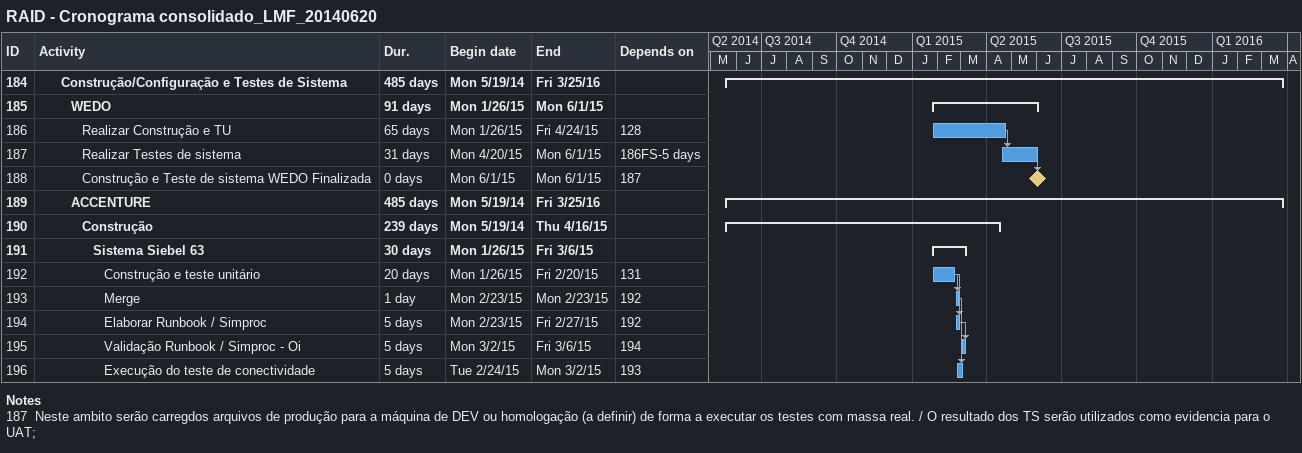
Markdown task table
RAID - Cronograma consolidado_LMF_20140620

| ID | Level | Task | Duration | Start | Finish | Predecessors |
|---|---|---|---|---|---|---|
| 184 | 3 | **Construção/Configuração e Testes de Sistema** | 485d | 2014-05-19 | 2016-03-25 |  |
| 185 | 4 | **WEDO** | 91d | 2015-01-26 | 2015-06-01 |  |
| 186 | 5 | Realizar Construção e TU | 65d | 2015-01-26 | 2015-04-24 | 128 |
| 187 | 5 | Realizar Testes de sistema | 31d | 2015-04-20 | 2015-06-01 | 186FS-5d |
| 188 | 5 | Construção e Teste de sistema WEDO Finalizada | 0d | 2015-06-01 | 2015-06-01 | 187 |
| 189 | 4 | **ACCENTURE** | 485d | 2014-05-19 | 2016-03-25 |  |
| 190 | 5 | **Construção** | 239d | 2014-05-19 | 2015-04-16 |  |
| 191 | 6 | **Sistema Siebel 63** | 30d | 2015-01-26 | 2015-03-06 |  |
| 192 | 7 | Construção e teste unitário | 20d | 2015-01-26 | 2015-02-20 | 131 |
| 193 | 7 | Merge | 1d | 2015-02-23 | 2015-02-23 | 192 |
| 194 | 7 | Elaborar Runbook / Simproc | 5d | 2015-02-23 | 2015-02-27 | 192 |
| 195 | 7 | Validação Runbook / Simproc - Oi | 5d | 2015-03-02 | 2015-03-06 | 194 |
| 196 | 7 | Execução do teste de conectividade | 5d | 2015-02-24 | 2015-03-02 | 193 |

Notes
- 187: Neste ambito serão carregdos arquivos de produção para a máquina de DEV ou homologação (a definir) de forma a executar os testes com massa real. / O resultado dos TS serão utilizados como evidencia para o UAT;
